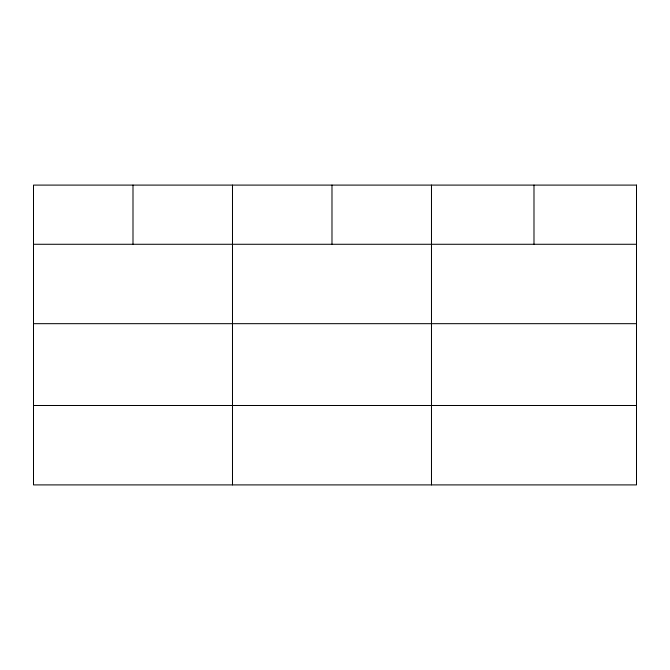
<?xml version="1.0" encoding="UTF-8"?>
<svg xmlns="http://www.w3.org/2000/svg" width="670" height="670" viewBox="0 0 670 670"><rect width="100%" height="100%" fill="white"/><g stroke="black" fill="none" stroke-linecap="round" stroke-linejoin="round"><path stroke-width="1" d="M33.5 244.274L636.5 244.274M33.5 323.677L636.5 323.677M33.5 405.492L636.5 405.492M533.99 185.096L533.99 244.274M431.48 185.096L431.48 484.904M331.985 185.096L331.985 244.274M232.49 185.096L232.49 484.904M132.995 185.096L132.995 244.274M636.5 185.096L33.5 185.096L33.5 484.904L636.5 484.904L636.5 185.096"/></g></svg>
